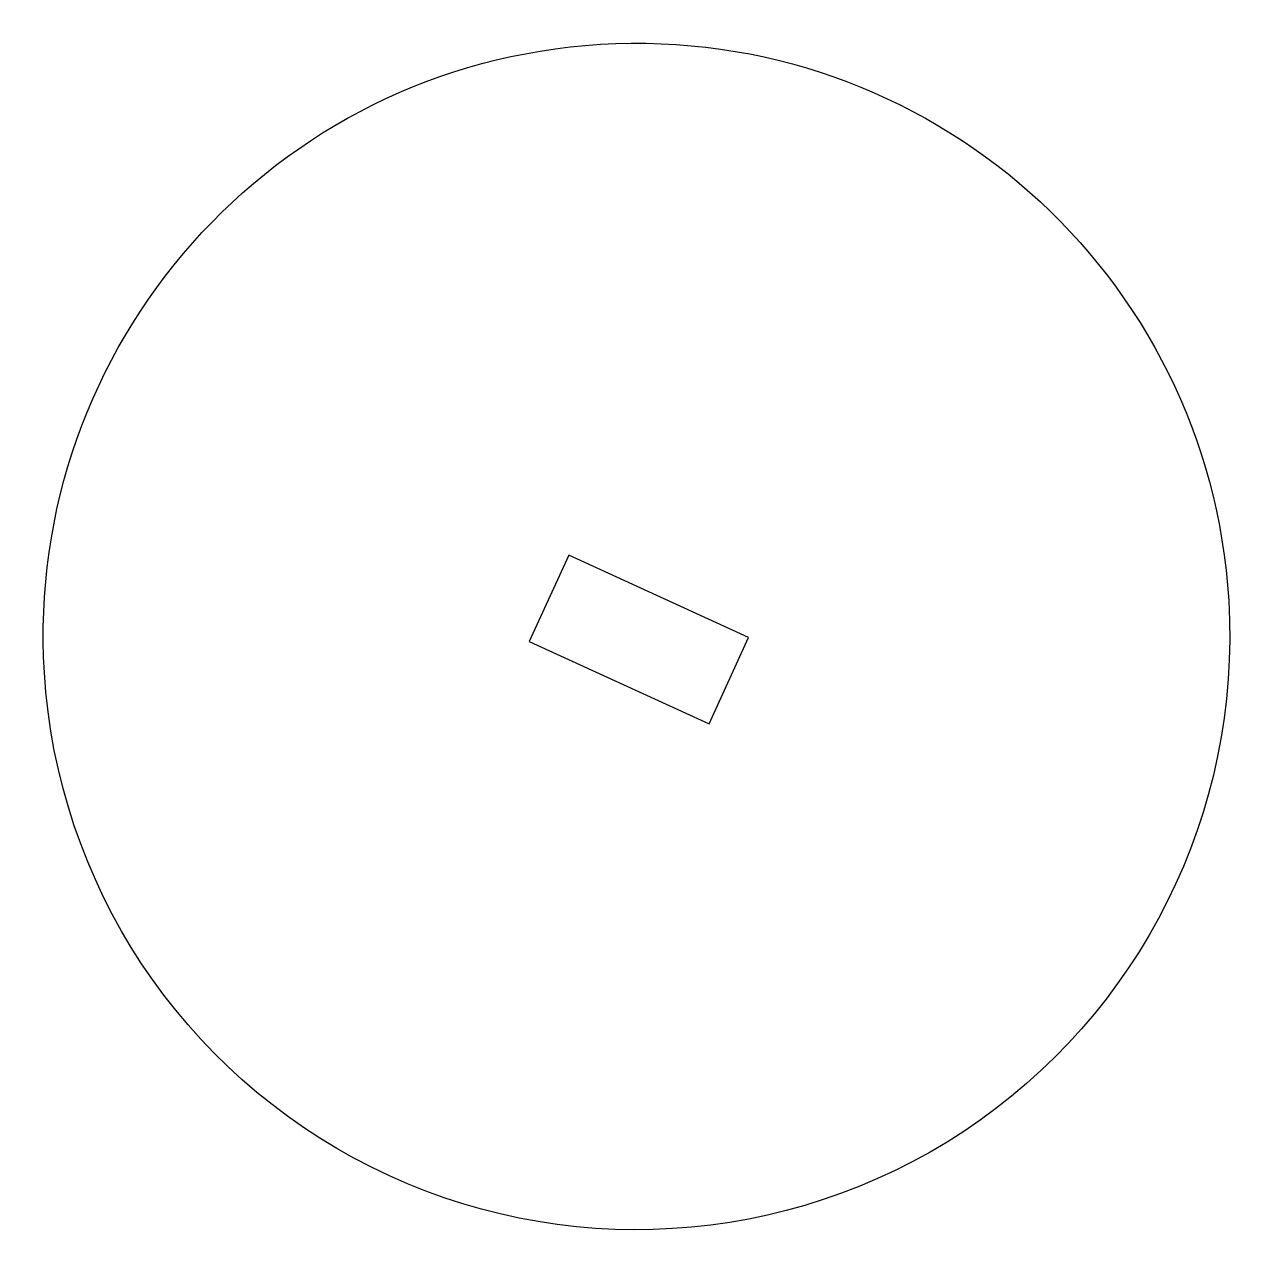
# Model space of a CAD drawing. Header units: millimetres. Extents: x 3128.3 to 3167.6, y 1392.7 to 1432.
import ezdxf

# ---------------------------------------------------------------- set-up
doc = ezdxf.new("R2010")
doc.units = ezdxf.units.MM

msp = doc.modelspace()

# ---------------------------------------------------------------- linework, layer by layer
at = {"color": 254, "true_color": 0xcad1ee, "extrusion": (1.67718e-16, -1.07505e-16, -1)}
for p, q in [((3145.812, 1414.991, -28.231), (3144.547, 1412.219, -28.231)), ((3151.589, 1412.354, -28.231), (3145.812, 1414.991, -28.231)), ((3150.323, 1409.581, -28.231), (3151.589, 1412.354, -28.231)), ((3144.547, 1412.219, -28.231), (3150.323, 1409.581, -28.231))]:
    msp.add_line(p, q, dxfattribs=at)
for start, end in [(356.5262, 176.5262), (176.5262, 356.5262)]:
    msp.add_arc((-3147.99, 1412.381, 28.231), 19.05, start, end, dxfattribs=at)

doc.saveas('drawing.dxf')
